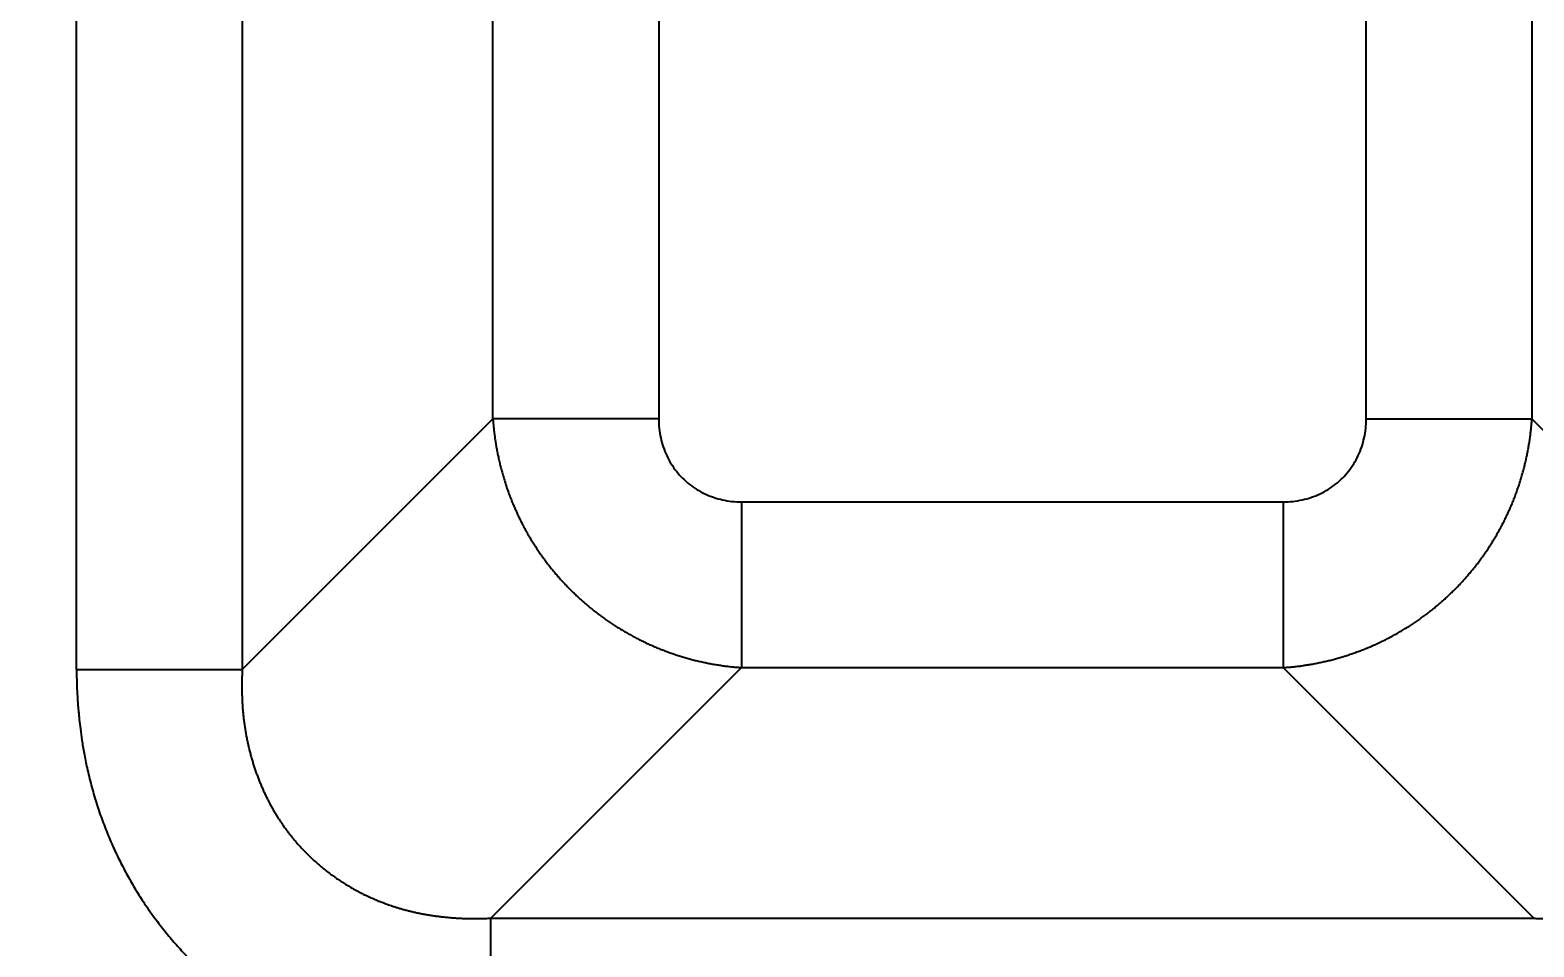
# Model space of a CAD drawing. Header units: millimetres. Extents: x -1286 to 291, y 5350 to 5880.
# Drawn here: x -1082.28 to -1065.04, y 5614.37 to 5624.88 of the extents above; entities that cross this region are included whole.
import ezdxf

# ---------------------------------------------------------------- set-up
doc = ezdxf.new("R2010")
doc.units = ezdxf.units.MM
doc.layers.add('dim', color=82, linetype='Continuous', lineweight=9)
doc.layers.add('粗实线层', color=7, linetype='Continuous', lineweight=35)
doc.dimstyles.new('ISO-25', dxfattribs={"dimscale": 1.5, "dimtxt": 2.5, "dimasz": 2.5, "dimexe": 1.25, "dimexo": 0.625, "dimtad": 1, "dimtxsty": 'Standard', "dimcen": 2.5, "dimadec": 0, "dimazin": 0, "dimtfac": 1, "dimtmove": 0, "dimatfit": 3, "dimfxl": 0, "dimarcsym": 0})

# ---------------------------------------------------------------- blocks, each defined once
blk = doc.blocks.new('*D39')
at = {"layer": 'Defpoints', "color": 0, "lineweight": 18, "transparency": 16777216}
for p in [(-981.514, 5754.075), (-1136.803, 5623.235)]:
    blk.add_point(p, dxfattribs=at)
at = {"layer": 'dim', "color": 0, "lineweight": -2, "transparency": 16777216}
for p, q in [((-931.597, 5796.133), (-979.219, 5756.008)), ((-1136.803, 5623.235), (-981.514, 5754.075)), ((-1139.097, 5621.302), (-1141.391, 5619.369))]:
    blk.add_line(p, q, dxfattribs=at)
at = {"layer": 'dim', "color": 0, "lineweight": 18, "transparency": 16777216}
for points in [[(-979.542, 5756.391), (-978.897, 5755.626), (-981.514, 5754.075)], [(-1139.419, 5621.684), (-1138.775, 5620.92), (-1136.803, 5623.235)]]:
    blk.add_solid(points, dxfattribs=at)
at = {"layer": 'dim', "color": 0, "lineweight": 18, "transparency": 16777216, "insert": (-942.427, 5790.849), "char_height": 3.75, "attachment_point": 5, "rotation": 40.1161}
blk.add_mtext('∅203,06', dxfattribs=at)

msp = doc.modelspace()

# ---------------------------------------------------------------- linework, layer by layer
at = {"layer": '粗实线层', "lineweight": 25}
for p, q in [((-1081.747, 5617.552), (-1081.747, 5629.51)), ((-1079.847, 5629.51), (-1079.847, 5617.552)), ((-1076.974, 5620.425), (-1076.974, 5626.637)), ((-1075.073, 5626.637), (-1075.073, 5620.425)), ((-1066.961, 5620.425), (-1066.961, 5626.637)), ((-1065.061, 5626.637), (-1065.061, 5620.425)), ((-1076.974, 5620.425), (-1079.847, 5617.552)), ((-1065.061, 5620.425), (-1062.188, 5617.553)), ((-1074.123, 5619.475), (-1067.912, 5619.475)), ((-1074.123, 5617.575), (-1076.996, 5614.702)), ((-1074.123, 5617.575), (-1067.912, 5617.575)), ((-1067.912, 5617.575), (-1065.039, 5614.702)), ((-1076.996, 5614.702), (-1065.039, 5614.702))]:
    msp.add_line(p, q, dxfattribs=at)
for radius in [87.342, 87.216, 86.564]:
    msp.add_circle((-1053.128, 5688.655), radius, dxfattribs=at)
for centre, radius, start, end in [((-1053.128, 5688.655), 86.224, 180.08059, 269.91941), ((-1053.128, 5688.655), 85.581, 180.90297, 269.09703), ((-1053.128, 5688.655), 83.696, 181.96796, 267.77604), ((-1053.128, 5688.655), 82.706, 182.5804, 267.41961), ((-1059.158, 5688.655), 101.531, 191.59189, 353.81047), ((-1059.158, 5688.655), 102.032, 191.56871, 353.81047), ((-1059.158, 5688.655), 100.442, 191.71935, 339.08959), ((-1059.158, 5688.655), 100.141, 191.71934, 339.08959), ((-1059.158, 5688.655), 100.022, 191.73334, 338.88345), ((-1059.158, 5688.655), 99.521, 191.82936, 338.86382), ((-1059.158, 5688.655), 102.401, 208.57791, 345.69153), ((-1059.158, 5688.655), 102.402, 208.57791, 345.69153)]:
    msp.add_arc(centre, radius, start, end, dxfattribs=at)
for points, knots in [([(-1076.974, 5620.425), (-1076.973, 5620.417), (-1076.972, 5620.399), (-1076.97, 5620.372), (-1076.967, 5620.345), (-1076.965, 5620.318), (-1076.962, 5620.292), (-1076.959, 5620.265), (-1076.955, 5620.238), (-1076.952, 5620.212), (-1076.948, 5620.185), (-1076.944, 5620.158), (-1076.939, 5620.132), (-1076.935, 5620.105), (-1076.93, 5620.078), (-1076.925, 5620.052), (-1076.92, 5620.025), (-1076.914, 5619.999), (-1076.909, 5619.972), (-1076.903, 5619.946), (-1076.896, 5619.919), (-1076.89, 5619.893), (-1076.883, 5619.867), (-1076.876, 5619.841), (-1076.869, 5619.814), (-1076.862, 5619.788), (-1076.854, 5619.762), (-1076.846, 5619.736), (-1076.838, 5619.71), (-1076.83, 5619.684), (-1076.822, 5619.658), (-1076.813, 5619.633), (-1076.804, 5619.607), (-1076.795, 5619.581), (-1076.785, 5619.556), (-1076.775, 5619.53), (-1076.765, 5619.505), (-1076.755, 5619.479), (-1076.745, 5619.454), (-1076.734, 5619.429), (-1076.723, 5619.404), (-1076.712, 5619.379), (-1076.701, 5619.354), (-1076.69, 5619.329), (-1076.678, 5619.304), (-1076.666, 5619.28), (-1076.654, 5619.255), (-1076.641, 5619.231), (-1076.628, 5619.206), (-1076.616, 5619.182), (-1076.602, 5619.158), (-1076.589, 5619.134), (-1076.576, 5619.11), (-1076.562, 5619.086), (-1076.548, 5619.062), (-1076.534, 5619.039), (-1076.519, 5619.015), (-1076.505, 5618.992), (-1076.49, 5618.969), (-1076.475, 5618.946), (-1076.46, 5618.923), (-1076.444, 5618.9), (-1076.428, 5618.877), (-1076.413, 5618.855), (-1076.396, 5618.832), (-1076.38, 5618.81), (-1076.364, 5618.788), (-1076.347, 5618.766), (-1076.33, 5618.744), (-1076.313, 5618.722), (-1076.296, 5618.701), (-1076.278, 5618.68), (-1076.26, 5618.658), (-1076.243, 5618.637), (-1076.225, 5618.616), (-1076.206, 5618.596), (-1076.188, 5618.575), (-1076.169, 5618.555), (-1076.15, 5618.535), (-1076.131, 5618.514), (-1076.112, 5618.495), (-1076.093, 5618.475), (-1076.073, 5618.455), (-1076.054, 5618.436), (-1076.034, 5618.417), (-1076.014, 5618.398), (-1075.993, 5618.379), (-1075.973, 5618.36), (-1075.952, 5618.342), (-1075.932, 5618.324), (-1075.911, 5618.306), (-1075.89, 5618.288), (-1075.869, 5618.27), (-1075.847, 5618.252), (-1075.826, 5618.235), (-1075.804, 5618.218), (-1075.782, 5618.201), (-1075.76, 5618.185), (-1075.738, 5618.168), (-1075.716, 5618.152), (-1075.693, 5618.136), (-1075.671, 5618.12), (-1075.648, 5618.104), (-1075.625, 5618.089), (-1075.602, 5618.073), (-1075.579, 5618.058), (-1075.556, 5618.044), (-1075.533, 5618.029), (-1075.509, 5618.015), (-1075.486, 5618), (-1075.462, 5617.986), (-1075.438, 5617.973), (-1075.414, 5617.959), (-1075.39, 5617.946), (-1075.366, 5617.933), (-1075.342, 5617.92), (-1075.318, 5617.907), (-1075.293, 5617.895), (-1075.269, 5617.883), (-1075.244, 5617.871), (-1075.219, 5617.859), (-1075.194, 5617.847), (-1075.169, 5617.836), (-1075.144, 5617.825), (-1075.119, 5617.814), (-1075.094, 5617.803), (-1075.069, 5617.793), (-1075.043, 5617.783), (-1075.018, 5617.773), (-1074.993, 5617.763), (-1074.967, 5617.754), (-1074.941, 5617.745), (-1074.916, 5617.736), (-1074.89, 5617.727), (-1074.864, 5617.718), (-1074.838, 5617.71), (-1074.812, 5617.702), (-1074.786, 5617.694), (-1074.76, 5617.686), (-1074.734, 5617.679), (-1074.708, 5617.672), (-1074.681, 5617.665), (-1074.655, 5617.658), (-1074.629, 5617.652), (-1074.602, 5617.646), (-1074.576, 5617.64), (-1074.55, 5617.634), (-1074.523, 5617.629), (-1074.497, 5617.623), (-1074.47, 5617.618), (-1074.443, 5617.614), (-1074.417, 5617.609), (-1074.39, 5617.605), (-1074.363, 5617.601), (-1074.337, 5617.597), (-1074.31, 5617.593), (-1074.283, 5617.59), (-1074.257, 5617.587), (-1074.23, 5617.584), (-1074.203, 5617.581), (-1074.177, 5617.579), (-1074.15, 5617.577), (-1074.132, 5617.575), (-1074.123, 5617.575)], [0, 0, 0, 0, 0.006177, 0.012354, 0.018532, 0.024711, 0.030891, 0.037071, 0.043252, 0.049434, 0.055616, 0.061799, 0.067982, 0.074166, 0.080351, 0.086537, 0.092724, 0.098912, 0.105101, 0.11129, 0.117481, 0.123672, 0.129864, 0.136058, 0.142251, 0.148446, 0.154641, 0.160838, 0.167034, 0.173232, 0.179431, 0.18563, 0.19183, 0.198031, 0.204233, 0.210436, 0.21664, 0.222845, 0.229051, 0.235259, 0.241468, 0.247678, 0.25389, 0.260103, 0.266319, 0.272535, 0.278754, 0.284973, 0.291194, 0.297416, 0.30364, 0.309864, 0.31609, 0.322316, 0.328543, 0.334772, 0.341001, 0.347231, 0.353461, 0.359693, 0.365925, 0.372158, 0.378391, 0.384625, 0.39086, 0.397095, 0.403332, 0.409568, 0.415806, 0.422044, 0.428283, 0.434523, 0.440763, 0.447004, 0.453245, 0.459486, 0.465728, 0.47197, 0.478212, 0.484455, 0.490697, 0.49694, 0.503183, 0.509425, 0.515668, 0.52191, 0.528152, 0.534393, 0.540634, 0.546875, 0.553116, 0.559355, 0.565595, 0.571833, 0.578071, 0.584309, 0.590546, 0.596782, 0.603018, 0.609253, 0.615487, 0.621721, 0.627954, 0.634187, 0.640418, 0.64665, 0.65288, 0.659109, 0.665338, 0.671565, 0.677791, 0.684017, 0.690241, 0.696464, 0.702686, 0.708906, 0.715125, 0.721342, 0.727558, 0.733772, 0.739985, 0.746196, 0.752405, 0.758614, 0.764821, 0.771027, 0.777231, 0.783435, 0.789638, 0.79584, 0.802041, 0.808241, 0.81444, 0.820639, 0.826837, 0.833033, 0.839229, 0.845424, 0.851618, 0.857812, 0.864004, 0.870196, 0.876386, 0.882575, 0.888763, 0.894951, 0.901137, 0.907322, 0.913506, 0.91969, 0.925872, 0.932054, 0.938235, 0.944415, 0.950595, 0.956774, 0.962951, 0.969128, 0.975305, 0.98148, 0.987654, 0.993828, 1, 1, 1, 1]), ([(-1067.912, 5617.575), (-1067.903, 5617.575), (-1067.885, 5617.577), (-1067.858, 5617.579), (-1067.831, 5617.581), (-1067.805, 5617.584), (-1067.778, 5617.587), (-1067.751, 5617.59), (-1067.724, 5617.593), (-1067.698, 5617.597), (-1067.671, 5617.601), (-1067.644, 5617.605), (-1067.618, 5617.609), (-1067.591, 5617.614), (-1067.564, 5617.618), (-1067.538, 5617.623), (-1067.511, 5617.629), (-1067.485, 5617.634), (-1067.458, 5617.64), (-1067.432, 5617.646), (-1067.406, 5617.652), (-1067.379, 5617.658), (-1067.353, 5617.665), (-1067.327, 5617.672), (-1067.3, 5617.679), (-1067.274, 5617.687), (-1067.248, 5617.694), (-1067.222, 5617.702), (-1067.196, 5617.71), (-1067.17, 5617.718), (-1067.144, 5617.727), (-1067.119, 5617.736), (-1067.093, 5617.745), (-1067.067, 5617.754), (-1067.042, 5617.763), (-1067.016, 5617.773), (-1066.991, 5617.783), (-1066.965, 5617.793), (-1066.94, 5617.804), (-1066.915, 5617.814), (-1066.89, 5617.825), (-1066.865, 5617.836), (-1066.84, 5617.847), (-1066.815, 5617.859), (-1066.79, 5617.871), (-1066.766, 5617.883), (-1066.741, 5617.895), (-1066.717, 5617.907), (-1066.692, 5617.92), (-1066.668, 5617.933), (-1066.644, 5617.946), (-1066.62, 5617.959), (-1066.596, 5617.973), (-1066.572, 5617.987), (-1066.548, 5618.001), (-1066.525, 5618.015), (-1066.501, 5618.029), (-1066.478, 5618.044), (-1066.455, 5618.059), (-1066.432, 5618.074), (-1066.409, 5618.089), (-1066.386, 5618.104), (-1066.363, 5618.12), (-1066.341, 5618.136), (-1066.318, 5618.152), (-1066.296, 5618.168), (-1066.274, 5618.185), (-1066.252, 5618.201), (-1066.23, 5618.218), (-1066.209, 5618.235), (-1066.187, 5618.253), (-1066.166, 5618.27), (-1066.144, 5618.288), (-1066.123, 5618.306), (-1066.103, 5618.324), (-1066.082, 5618.342), (-1066.061, 5618.361), (-1066.041, 5618.379), (-1066.021, 5618.398), (-1066.001, 5618.417), (-1065.981, 5618.436), (-1065.961, 5618.456), (-1065.941, 5618.475), (-1065.922, 5618.495), (-1065.903, 5618.515), (-1065.884, 5618.535), (-1065.865, 5618.555), (-1065.846, 5618.576), (-1065.828, 5618.596), (-1065.81, 5618.617), (-1065.792, 5618.638), (-1065.774, 5618.659), (-1065.756, 5618.68), (-1065.739, 5618.701), (-1065.721, 5618.723), (-1065.704, 5618.745), (-1065.687, 5618.766), (-1065.671, 5618.788), (-1065.654, 5618.81), (-1065.638, 5618.833), (-1065.622, 5618.855), (-1065.606, 5618.878), (-1065.59, 5618.9), (-1065.575, 5618.923), (-1065.56, 5618.946), (-1065.544, 5618.969), (-1065.53, 5618.992), (-1065.515, 5619.016), (-1065.501, 5619.039), (-1065.486, 5619.063), (-1065.472, 5619.086), (-1065.459, 5619.11), (-1065.445, 5619.134), (-1065.432, 5619.158), (-1065.419, 5619.182), (-1065.406, 5619.207), (-1065.393, 5619.231), (-1065.381, 5619.255), (-1065.369, 5619.28), (-1065.357, 5619.305), (-1065.345, 5619.329), (-1065.333, 5619.354), (-1065.322, 5619.379), (-1065.311, 5619.404), (-1065.3, 5619.429), (-1065.29, 5619.454), (-1065.279, 5619.48), (-1065.269, 5619.505), (-1065.259, 5619.53), (-1065.249, 5619.556), (-1065.24, 5619.582), (-1065.231, 5619.607), (-1065.222, 5619.633), (-1065.213, 5619.659), (-1065.204, 5619.685), (-1065.196, 5619.71), (-1065.188, 5619.736), (-1065.18, 5619.762), (-1065.173, 5619.789), (-1065.165, 5619.815), (-1065.158, 5619.841), (-1065.151, 5619.867), (-1065.144, 5619.893), (-1065.138, 5619.92), (-1065.132, 5619.946), (-1065.126, 5619.973), (-1065.12, 5619.999), (-1065.115, 5620.025), (-1065.109, 5620.052), (-1065.104, 5620.079), (-1065.1, 5620.105), (-1065.095, 5620.132), (-1065.091, 5620.158), (-1065.087, 5620.185), (-1065.083, 5620.212), (-1065.079, 5620.238), (-1065.076, 5620.265), (-1065.073, 5620.292), (-1065.07, 5620.318), (-1065.067, 5620.345), (-1065.065, 5620.372), (-1065.063, 5620.399), (-1065.061, 5620.417), (-1065.061, 5620.425)], [0, 0, 0, 0, 0.006177, 0.012354, 0.018532, 0.024711, 0.030891, 0.037071, 0.043252, 0.049434, 0.055616, 0.061799, 0.067982, 0.074166, 0.080351, 0.086537, 0.092724, 0.098912, 0.105101, 0.11129, 0.117481, 0.123672, 0.129864, 0.136058, 0.142251, 0.148446, 0.154641, 0.160838, 0.167034, 0.173232, 0.179431, 0.18563, 0.19183, 0.198031, 0.204233, 0.210436, 0.21664, 0.222845, 0.229051, 0.235259, 0.241468, 0.247678, 0.25389, 0.260103, 0.266319, 0.272535, 0.278754, 0.284973, 0.291194, 0.297416, 0.30364, 0.309864, 0.31609, 0.322316, 0.328543, 0.334772, 0.341001, 0.347231, 0.353461, 0.359693, 0.365925, 0.372158, 0.378391, 0.384625, 0.39086, 0.397095, 0.403332, 0.409568, 0.415806, 0.422044, 0.428283, 0.434523, 0.440763, 0.447004, 0.453245, 0.459486, 0.465728, 0.47197, 0.478212, 0.484455, 0.490697, 0.49694, 0.503183, 0.509425, 0.515668, 0.52191, 0.528152, 0.534393, 0.540634, 0.546875, 0.553116, 0.559355, 0.565595, 0.571833, 0.578071, 0.584309, 0.590546, 0.596782, 0.603018, 0.609253, 0.615487, 0.621721, 0.627954, 0.634187, 0.640418, 0.64665, 0.65288, 0.659109, 0.665338, 0.671565, 0.677791, 0.684017, 0.690241, 0.696464, 0.702686, 0.708906, 0.715125, 0.721342, 0.727558, 0.733772, 0.739985, 0.746196, 0.752405, 0.758614, 0.764821, 0.771027, 0.777231, 0.783435, 0.789638, 0.79584, 0.802041, 0.808241, 0.81444, 0.820639, 0.826837, 0.833033, 0.839229, 0.845424, 0.851618, 0.857812, 0.864004, 0.870196, 0.876386, 0.882575, 0.888763, 0.894951, 0.901137, 0.907322, 0.913506, 0.91969, 0.925872, 0.932054, 0.938235, 0.944415, 0.950595, 0.956774, 0.962951, 0.969128, 0.975305, 0.98148, 0.987654, 0.993828, 1, 1, 1, 1]), ([(-1066.961, 5620.425), (-1066.858, 5620.425), (-1066.754, 5620.425), (-1066.549, 5620.425), (-1066.447, 5620.425), (-1066.25, 5620.425), (-1066.153, 5620.425), (-1065.968, 5620.425), (-1065.879, 5620.425), (-1065.71, 5620.425), (-1065.63, 5620.425), (-1065.481, 5620.425), (-1065.413, 5620.425), (-1065.289, 5620.425), (-1065.233, 5620.425), (-1065.136, 5620.425), (-1065.095, 5620.425), (-1065.061, 5620.425)], [0, 0, 0, 0, 0.125, 0.125, 0.25, 0.25, 0.375, 0.375, 0.5, 0.5, 0.625, 0.625, 0.75, 0.75, 0.875, 0.875, 1, 1, 1, 1]), ([(-1074.123, 5619.475), (-1074.123, 5619.371), (-1074.123, 5619.268), (-1074.123, 5619.063), (-1074.123, 5618.961), (-1074.123, 5618.764), (-1074.123, 5618.667), (-1074.123, 5618.482), (-1074.123, 5618.392), (-1074.123, 5618.224), (-1074.123, 5618.144), (-1074.123, 5617.995), (-1074.123, 5617.927), (-1074.123, 5617.803), (-1074.123, 5617.747), (-1074.123, 5617.65), (-1074.123, 5617.609), (-1074.123, 5617.575)], [0, 0, 0, 0, 0.125, 0.125, 0.25, 0.25, 0.375, 0.375, 0.5, 0.5, 0.625, 0.625, 0.75, 0.75, 0.875, 0.875, 1, 1, 1, 1]), ([(-1081.747, 5617.552), (-1081.747, 5617.54), (-1081.747, 5617.516), (-1081.747, 5617.479), (-1081.746, 5617.444), (-1081.745, 5617.409), (-1081.744, 5617.376), (-1081.743, 5617.343), (-1081.742, 5617.311), (-1081.74, 5617.28), (-1081.738, 5617.25), (-1081.737, 5617.221), (-1081.735, 5617.193), (-1081.733, 5617.166), (-1081.731, 5617.139), (-1081.729, 5617.114), (-1081.727, 5617.089), (-1081.724, 5617.065), (-1081.722, 5617.042), (-1081.72, 5617.02), (-1081.718, 5616.999), (-1081.713, 5616.95), (-1081.703, 5616.865), (-1081.686, 5616.737), (-1081.661, 5616.588), (-1081.626, 5616.414), (-1081.58, 5616.226), (-1081.524, 5616.031), (-1081.46, 5615.841), (-1081.391, 5615.663), (-1081.317, 5615.494), (-1081.239, 5615.332), (-1081.153, 5615.17), (-1081.058, 5615.008), (-1080.953, 5614.844), (-1080.839, 5614.684), (-1080.721, 5614.534), (-1080.606, 5614.398), (-1080.494, 5614.275), (-1080.407, 5614.185), (-1080.342, 5614.122), (-1080.3, 5614.081), (-1080.257, 5614.04), (-1080.213, 5614), (-1080.168, 5613.96), (-1080.123, 5613.921), (-1080.077, 5613.882), (-1080.03, 5613.844), (-1079.983, 5613.806), (-1079.935, 5613.769), (-1079.886, 5613.732), (-1079.837, 5613.696), (-1079.787, 5613.66), (-1079.737, 5613.625), (-1079.685, 5613.591), (-1079.634, 5613.557), (-1079.581, 5613.523), (-1079.528, 5613.49), (-1079.474, 5613.458), (-1079.42, 5613.427), (-1079.365, 5613.396), (-1079.309, 5613.366), (-1079.253, 5613.336), (-1079.197, 5613.307), (-1079.139, 5613.279), (-1079.081, 5613.252), (-1079.023, 5613.225), (-1078.964, 5613.199), (-1078.905, 5613.174), (-1078.845, 5613.149), (-1078.784, 5613.126), (-1078.723, 5613.103), (-1078.662, 5613.08), (-1078.6, 5613.059), (-1078.537, 5613.039), (-1078.474, 5613.019), (-1078.411, 5613), (-1078.347, 5612.982), (-1078.283, 5612.964), (-1078.218, 5612.948), (-1078.153, 5612.932), (-1078.087, 5612.917), (-1078.022, 5612.903), (-1077.955, 5612.89), (-1077.889, 5612.878), (-1077.822, 5612.867), (-1077.755, 5612.856), (-1077.687, 5612.847), (-1077.619, 5612.838), (-1077.551, 5612.83), (-1077.482, 5612.824), (-1077.414, 5612.818), (-1077.345, 5612.813), (-1077.275, 5612.808), (-1077.206, 5612.805), (-1077.136, 5612.803), (-1077.066, 5612.801), (-1077.019, 5612.801), (-1076.996, 5612.801)], [0, 0, 0, 0, 0.004956, 0.009794, 0.014513, 0.019115, 0.023598, 0.027963, 0.032209, 0.036337, 0.040347, 0.044238, 0.04801, 0.051664, 0.055199, 0.058615, 0.061912, 0.06509, 0.06815, 0.071091, 0.073913, 0.076616, 0.090894, 0.108111, 0.128274, 0.151386, 0.178814, 0.205869, 0.232556, 0.258875, 0.282249, 0.306185, 0.330682, 0.35574, 0.381361, 0.408568, 0.434066, 0.45785, 0.47992, 0.500277, 0.508121, 0.515994, 0.523895, 0.531825, 0.539783, 0.54777, 0.555785, 0.563828, 0.5719, 0.579999, 0.588127, 0.596282, 0.604464, 0.612674, 0.620911, 0.629175, 0.637466, 0.645785, 0.65413, 0.662503, 0.670903, 0.67933, 0.687785, 0.696266, 0.704775, 0.71331, 0.721872, 0.730461, 0.739075, 0.747715, 0.756381, 0.765071, 0.773787, 0.782528, 0.791294, 0.800087, 0.808905, 0.81775, 0.82662, 0.835517, 0.844441, 0.85339, 0.862365, 0.871366, 0.880393, 0.889445, 0.898522, 0.907623, 0.916749, 0.9259, 0.935076, 0.944277, 0.953502, 0.962753, 0.972028, 0.981328, 0.990652, 1, 1, 1, 1]), ([(-1081.747, 5617.552), (-1081.643, 5617.552), (-1081.54, 5617.552), (-1081.335, 5617.552), (-1081.233, 5617.552), (-1081.036, 5617.552), (-1080.939, 5617.552), (-1080.754, 5617.552), (-1080.665, 5617.552), (-1080.496, 5617.552), (-1080.416, 5617.552), (-1080.267, 5617.552), (-1080.199, 5617.552), (-1080.075, 5617.552), (-1080.019, 5617.552), (-1079.922, 5617.552), (-1079.881, 5617.552), (-1079.847, 5617.552)], [0, 0, 0, 0, 0.125, 0.125, 0.25, 0.25, 0.375, 0.375, 0.5, 0.5, 0.625, 0.625, 0.75, 0.75, 0.875, 0.875, 1, 1, 1, 1]), ([(-1079.847, 5617.552), (-1079.847, 5617.543), (-1079.848, 5617.526), (-1079.85, 5617.499), (-1079.851, 5617.472), (-1079.852, 5617.445), (-1079.852, 5617.418), (-1079.853, 5617.392), (-1079.853, 5617.365), (-1079.853, 5617.339), (-1079.852, 5617.312), (-1079.852, 5617.286), (-1079.851, 5617.26), (-1079.85, 5617.233), (-1079.849, 5617.207), (-1079.848, 5617.181), (-1079.846, 5617.155), (-1079.845, 5617.13), (-1079.843, 5617.104), (-1079.841, 5617.078), (-1079.838, 5617.053), (-1079.836, 5617.027), (-1079.833, 5617.002), (-1079.83, 5616.976), (-1079.827, 5616.951), (-1079.823, 5616.926), (-1079.82, 5616.901), (-1079.816, 5616.876), (-1079.812, 5616.851), (-1079.808, 5616.827), (-1079.803, 5616.802), (-1079.799, 5616.778), (-1079.794, 5616.753), (-1079.789, 5616.729), (-1079.784, 5616.705), (-1079.778, 5616.681), (-1079.773, 5616.657), (-1079.767, 5616.633), (-1079.761, 5616.609), (-1079.755, 5616.585), (-1079.748, 5616.562), (-1079.742, 5616.538), (-1079.735, 5616.515), (-1079.728, 5616.492), (-1079.721, 5616.469), (-1079.714, 5616.446), (-1079.706, 5616.423), (-1079.699, 5616.4), (-1079.691, 5616.378), (-1079.683, 5616.355), (-1079.674, 5616.333), (-1079.666, 5616.311), (-1079.657, 5616.289), (-1079.649, 5616.267), (-1079.64, 5616.245), (-1079.631, 5616.223), (-1079.621, 5616.202), (-1079.612, 5616.18), (-1079.602, 5616.159), (-1079.593, 5616.138), (-1079.583, 5616.117), (-1079.573, 5616.096), (-1079.562, 5616.075), (-1079.552, 5616.054), (-1079.541, 5616.034), (-1079.53, 5616.013), (-1079.519, 5615.993), (-1079.508, 5615.973), (-1079.497, 5615.953), (-1079.486, 5615.933), (-1079.474, 5615.914), (-1079.462, 5615.894), (-1079.45, 5615.875), (-1079.438, 5615.856), (-1079.426, 5615.837), (-1079.414, 5615.818), (-1079.401, 5615.799), (-1079.388, 5615.78), (-1079.376, 5615.762), (-1079.363, 5615.743), (-1079.349, 5615.725), (-1079.336, 5615.707), (-1079.323, 5615.689), (-1079.309, 5615.671), (-1079.295, 5615.654), (-1079.282, 5615.636), (-1079.268, 5615.619), (-1079.253, 5615.602), (-1079.239, 5615.585), (-1079.225, 5615.568), (-1079.21, 5615.551), (-1079.196, 5615.535), (-1079.181, 5615.519), (-1079.166, 5615.502), (-1079.151, 5615.486), (-1079.135, 5615.47), (-1079.12, 5615.455), (-1079.08, 5615.415), (-1079.014, 5615.352), (-1078.919, 5615.271), (-1078.818, 5615.194), (-1078.713, 5615.122), (-1078.603, 5615.054), (-1078.489, 5614.992), (-1078.371, 5614.936), (-1078.249, 5614.885), (-1078.154, 5614.85), (-1078.087, 5614.829), (-1078.049, 5614.817), (-1078.011, 5614.806), (-1077.971, 5614.795), (-1077.93, 5614.785), (-1077.888, 5614.775), (-1077.845, 5614.765), (-1077.801, 5614.756), (-1077.755, 5614.747), (-1077.708, 5614.739), (-1077.661, 5614.732), (-1077.611, 5614.725), (-1077.561, 5614.719), (-1077.51, 5614.713), (-1077.457, 5614.708), (-1077.403, 5614.704), (-1077.349, 5614.701), (-1077.292, 5614.699), (-1077.235, 5614.697), (-1077.177, 5614.697), (-1077.118, 5614.697), (-1077.057, 5614.699), (-1077.016, 5614.701), (-1076.996, 5614.702)], [0, 0, 0, 0, 0.005911, 0.011803, 0.017677, 0.023533, 0.029371, 0.035192, 0.040994, 0.046778, 0.052545, 0.058295, 0.064027, 0.069741, 0.075439, 0.081119, 0.086782, 0.092429, 0.098058, 0.103671, 0.109267, 0.114847, 0.120411, 0.125958, 0.131489, 0.137004, 0.142504, 0.147987, 0.153455, 0.158907, 0.164344, 0.169765, 0.175172, 0.180563, 0.185939, 0.191301, 0.196648, 0.20198, 0.207298, 0.212602, 0.217891, 0.223167, 0.228428, 0.233676, 0.23891, 0.244131, 0.249338, 0.254532, 0.259713, 0.264881, 0.270036, 0.275178, 0.280308, 0.285426, 0.290532, 0.295625, 0.300706, 0.305776, 0.310834, 0.31588, 0.320915, 0.325939, 0.330952, 0.335954, 0.340946, 0.345927, 0.350897, 0.355857, 0.360807, 0.365747, 0.370677, 0.375598, 0.380509, 0.385411, 0.390304, 0.395188, 0.400063, 0.40493, 0.409788, 0.414638, 0.41948, 0.424313, 0.42914, 0.433958, 0.438769, 0.443573, 0.44837, 0.453159, 0.457943, 0.462719, 0.467489, 0.472253, 0.477012, 0.481764, 0.48651, 0.491252, 0.495988, 0.500718, 0.52767, 0.554773, 0.582059, 0.609558, 0.6373, 0.665313, 0.693625, 0.722263, 0.751253, 0.759498, 0.76797, 0.776671, 0.785601, 0.794763, 0.804156, 0.813782, 0.823642, 0.833736, 0.844065, 0.85463, 0.865431, 0.87647, 0.887746, 0.89926, 0.911013, 0.923005, 0.935236, 0.947707, 0.960419, 0.973372, 0.986565, 1, 1, 1, 1]), ([(-1065.039, 5614.702), (-1065.03, 5614.701), (-1065.012, 5614.7), (-1064.985, 5614.699), (-1064.958, 5614.698), (-1064.931, 5614.697), (-1064.904, 5614.696), (-1064.877, 5614.696), (-1064.851, 5614.696), (-1064.824, 5614.696), (-1064.798, 5614.696), (-1064.771, 5614.696), (-1064.745, 5614.697), (-1064.719, 5614.698), (-1064.693, 5614.699), (-1064.667, 5614.7), (-1064.641, 5614.702), (-1064.615, 5614.704), (-1064.589, 5614.706), (-1064.563, 5614.708), (-1064.538, 5614.71), (-1064.512, 5614.713), (-1064.487, 5614.716), (-1064.461, 5614.719), (-1064.436, 5614.722), (-1064.411, 5614.725), (-1064.386, 5614.729), (-1064.361, 5614.733), (-1064.336, 5614.737), (-1064.312, 5614.741), (-1064.287, 5614.745), (-1064.262, 5614.75), (-1064.238, 5614.755), (-1064.214, 5614.76), (-1064.19, 5614.765), (-1064.165, 5614.77), (-1064.141, 5614.776), (-1064.118, 5614.782), (-1064.094, 5614.788), (-1064.07, 5614.794), (-1064.047, 5614.8), (-1064.023, 5614.807), (-1064, 5614.813), (-1063.977, 5614.82), (-1063.954, 5614.827), (-1063.931, 5614.835), (-1063.908, 5614.842), (-1063.885, 5614.85), (-1063.863, 5614.858), (-1063.84, 5614.866), (-1063.818, 5614.874), (-1063.796, 5614.882), (-1063.774, 5614.891), (-1063.752, 5614.899), (-1063.73, 5614.908), (-1063.708, 5614.917), (-1063.687, 5614.927), (-1063.665, 5614.936), (-1063.644, 5614.946), (-1063.623, 5614.955), (-1063.602, 5614.965), (-1063.581, 5614.975), (-1063.56, 5614.986), (-1063.54, 5614.996), (-1063.519, 5615.007), (-1063.499, 5615.017), (-1063.479, 5615.028), (-1063.459, 5615.039), (-1063.439, 5615.051), (-1063.419, 5615.062), (-1063.399, 5615.074), (-1063.38, 5615.085), (-1063.361, 5615.097), (-1063.342, 5615.109), (-1063.322, 5615.121), (-1063.304, 5615.134), (-1063.285, 5615.146), (-1063.266, 5615.159), (-1063.248, 5615.171), (-1063.23, 5615.184), (-1063.211, 5615.197), (-1063.193, 5615.211), (-1063.176, 5615.224), (-1063.158, 5615.237), (-1063.14, 5615.251), (-1063.123, 5615.265), (-1063.106, 5615.279), (-1063.089, 5615.293), (-1063.072, 5615.307), (-1063.055, 5615.321), (-1063.038, 5615.336), (-1063.022, 5615.35), (-1063.006, 5615.365), (-1062.99, 5615.38), (-1062.974, 5615.395), (-1062.958, 5615.41), (-1062.942, 5615.425), (-1062.921, 5615.446), (-1062.895, 5615.473), (-1062.863, 5615.506), (-1062.832, 5615.54), (-1062.802, 5615.575), (-1062.773, 5615.61), (-1062.744, 5615.646), (-1062.715, 5615.682), (-1062.687, 5615.72), (-1062.66, 5615.758), (-1062.634, 5615.796), (-1062.608, 5615.836), (-1062.583, 5615.875), (-1062.558, 5615.916), (-1062.534, 5615.957), (-1062.511, 5615.999), (-1062.489, 5616.041), (-1062.467, 5616.084), (-1062.446, 5616.128), (-1062.425, 5616.172), (-1062.406, 5616.217), (-1062.387, 5616.262), (-1062.369, 5616.308), (-1062.352, 5616.354), (-1062.335, 5616.401), (-1062.319, 5616.449), (-1062.304, 5616.497), (-1062.29, 5616.545), (-1062.277, 5616.594), (-1062.265, 5616.644), (-1062.253, 5616.694), (-1062.242, 5616.744), (-1062.232, 5616.796), (-1062.223, 5616.847), (-1062.215, 5616.899), (-1062.208, 5616.951), (-1062.201, 5617.004), (-1062.196, 5617.057), (-1062.191, 5617.111), (-1062.187, 5617.165), (-1062.185, 5617.219), (-1062.183, 5617.274), (-1062.182, 5617.329), (-1062.182, 5617.384), (-1062.183, 5617.44), (-1062.185, 5617.496), (-1062.187, 5617.534), (-1062.188, 5617.553)], [0, 0, 0, 0, 0.005924, 0.011829, 0.017716, 0.023584, 0.029433, 0.035265, 0.041078, 0.046873, 0.05265, 0.058409, 0.06415, 0.069873, 0.075579, 0.081267, 0.086938, 0.092592, 0.098228, 0.103848, 0.10945, 0.115035, 0.120604, 0.126156, 0.131691, 0.13721, 0.142713, 0.1482, 0.15367, 0.159124, 0.164563, 0.169986, 0.175393, 0.180785, 0.186161, 0.191522, 0.196869, 0.2022, 0.207516, 0.212817, 0.218104, 0.223376, 0.228634, 0.233878, 0.239108, 0.244323, 0.249525, 0.254714, 0.259888, 0.26505, 0.270198, 0.275333, 0.280454, 0.285564, 0.29066, 0.295744, 0.300815, 0.305874, 0.310921, 0.315957, 0.32098, 0.325992, 0.330992, 0.33598, 0.340958, 0.345925, 0.35088, 0.355825, 0.36076, 0.365684, 0.370597, 0.375501, 0.380395, 0.385279, 0.390153, 0.395018, 0.399873, 0.40472, 0.409558, 0.414387, 0.419207, 0.424019, 0.428822, 0.433618, 0.438406, 0.443186, 0.447958, 0.452723, 0.457481, 0.462232, 0.466976, 0.471713, 0.476444, 0.481169, 0.485887, 0.4906, 0.495306, 0.500008, 0.509822, 0.519661, 0.529527, 0.539421, 0.549346, 0.559303, 0.569293, 0.579318, 0.589379, 0.599479, 0.609618, 0.619799, 0.630022, 0.64029, 0.650603, 0.660963, 0.671371, 0.68183, 0.69234, 0.702902, 0.713519, 0.724191, 0.734919, 0.745705, 0.756551, 0.767457, 0.778425, 0.789455, 0.80055, 0.811709, 0.822935, 0.834229, 0.845591, 0.857022, 0.868525, 0.880099, 0.891746, 0.903466, 0.915261, 0.927132, 0.93908, 0.951105, 0.963209, 0.975392, 0.987656, 1, 1, 1, 1])]:
    msp.add_open_spline(points, degree=3, knots=knots, dxfattribs=at)
for points, weights in [([(-1075.073, 5620.425), (-1075.961, 5620.425), (-1076.685, 5620.425), (-1076.974, 5620.425)], [1.10246344043, 0.965844453474, 0.965845519864, 1.1024666396]), ([(-1067.912, 5619.475), (-1067.912, 5618.587), (-1067.912, 5617.864), (-1067.912, 5617.575)], [1.10246344043, 0.965844453474, 0.965845519864, 1.1024666396]), ([(-1076.996, 5612.801), (-1076.996, 5613.689), (-1076.996, 5614.413), (-1076.996, 5614.702)], [1.10247137787, 0.965844680293, 0.965842874066, 1.10246595919])]:
    msp.add_rational_spline(points, weights, degree=3, dxfattribs=at)
for points in [[(-1075.073, 5620.425), (-1075.073, 5620.351), (-1075.058, 5620.206), (-1074.988, 5620.001), (-1074.877, 5619.821), (-1074.728, 5619.672), (-1074.547, 5619.56), (-1074.342, 5619.491), (-1074.198, 5619.475), (-1074.123, 5619.475)], [(-1067.912, 5619.475), (-1067.837, 5619.475), (-1067.692, 5619.491), (-1067.487, 5619.56), (-1067.307, 5619.672), (-1067.158, 5619.821), (-1067.046, 5620.001), (-1066.977, 5620.206), (-1066.961, 5620.351), (-1066.961, 5620.425)]]:
    msp.add_open_spline(points, degree=3, dxfattribs=at)

# ---------------------------------------------------------------- dimensions: what is measured, and where the dimension line sits
at = {"layer": 'dim', "lineweight": 18}
dim = msp.add_diameter_dim_2p(p1=(-1136.803, 5623.235), p2=(-981.514, 5754.075), dimstyle='ISO-25', override={"dimasz": 2, "dimexe": 0.49975, "dimexo": 0.49975, "dimgap": 0.49975}, dxfattribs=at)
dim.commit()
dim.dimension.update_dxf_attribs({"geometry": '*D39', "text_midpoint": (-940.534, 5788.603), "dimtype": 163})

doc.saveas('drawing.dxf')
